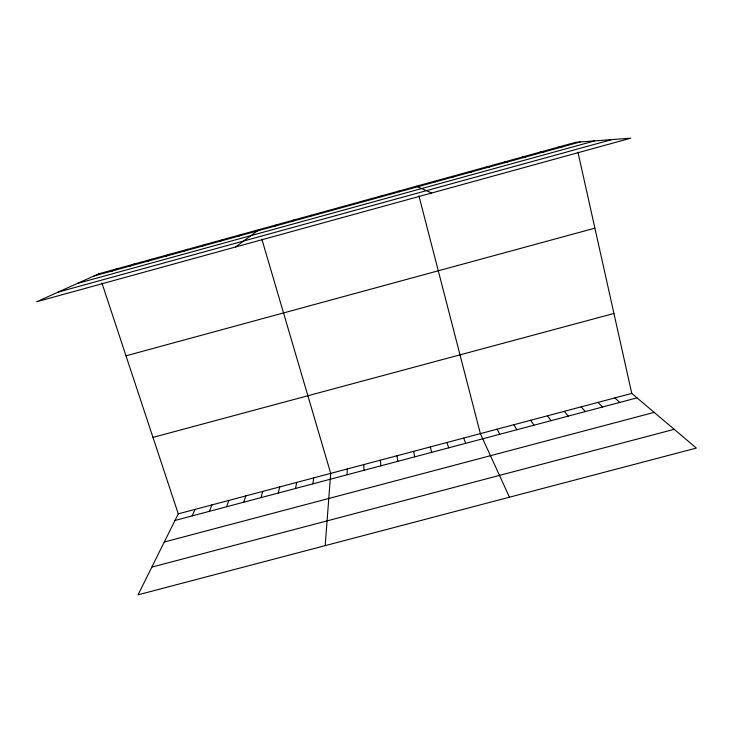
<?xml version="1.0" encoding="UTF-8"?>
<svg xmlns="http://www.w3.org/2000/svg" width="733" height="733" viewBox="0 0 733 733"><rect width="100%" height="100%" fill="white"/><g stroke="black" fill="none" stroke-linecap="round" stroke-linejoin="round"><path stroke-width="1.1" d="M347.094 474.782L347.231 468.983M325.195 545.627L330.693 473.371L261.837 239.123M312.899 483.853L313.669 477.898M295.582 488.453L296.663 482.406M346.077 206.504L346.242 205.579M278.283 493.043L279.685 486.923M261.012 497.625L262.726 491.422M243.759 502.206L245.793 495.92M226.534 506.769L228.879 500.41M209.336 511.341L211.984 504.9M192.147 515.895L195.115 509.38M101.96 283.14L178.266 513.851L138.061 594.82L696.35 448.074L631.773 393.419L577.925 152.097M328.247 211.416L328.76 210.398M310.435 216.327L311.296 215.209M292.65 221.229L293.851 220.019M274.893 226.131L276.442 224.82M235.614 246.975L259.042 229.621M238.912 236.044L241.148 234.551M220.688 241.075L223.281 239.48M202.491 246.086L205.432 244.401M184.322 251.098L187.611 249.321M166.18 256.101L169.809 254.223M148.057 261.095L152.043 259.125M129.97 266.079L134.295 264.017M111.902 271.063L116.565 268.901M93.851 276.039L580.16 141.964M77.396 283.442L594.683 140.883M58.118 292.11L611.743 139.609M126.003 355.817L594.903 228.155M152.977 437.39L613.933 313.477M178.266 513.851L631.773 393.419M174.995 520.448L637.014 397.854M164.284 542.017L654.175 412.377M151.823 567.113L674.195 429.318M557.941 147.205L562 146.976M540.175 152.107L543.877 151.969M522.418 156.999L525.772 156.963M504.698 161.883L507.685 161.947M486.996 166.767L489.635 166.922M469.322 171.641L471.603 171.898M451.665 176.506L453.599 176.864M434.037 181.372L435.613 181.821M416.426 186.228L431.71 192.99M398.853 191.075L399.723 191.707M614.859 397.909L619.779 402.426M597.972 402.39L602.572 406.989M581.104 406.87L585.383 411.552M564.263 411.341L568.212 416.106M547.441 415.813L551.069 420.66M381.288 195.913L381.82 196.646M530.637 420.275L533.954 425.195M513.86 424.728L516.857 429.74M497.102 429.181L499.778 434.266M509.453 497.194L480.362 433.624L418.928 195.876M463.65 438.068L465.693 443.309M446.956 442.494L448.688 447.826M430.28 446.928L431.7 452.334M363.76 200.75L363.935 201.575M413.632 451.345L414.731 456.833M397.002 455.761L397.79 461.332M380.39 460.177L380.876 465.821M363.806 464.575L363.971 470.302M98.873 273.785L36.65 301.758L630.792 138.18L575.744 142.294L98.873 273.785"/></g></svg>
